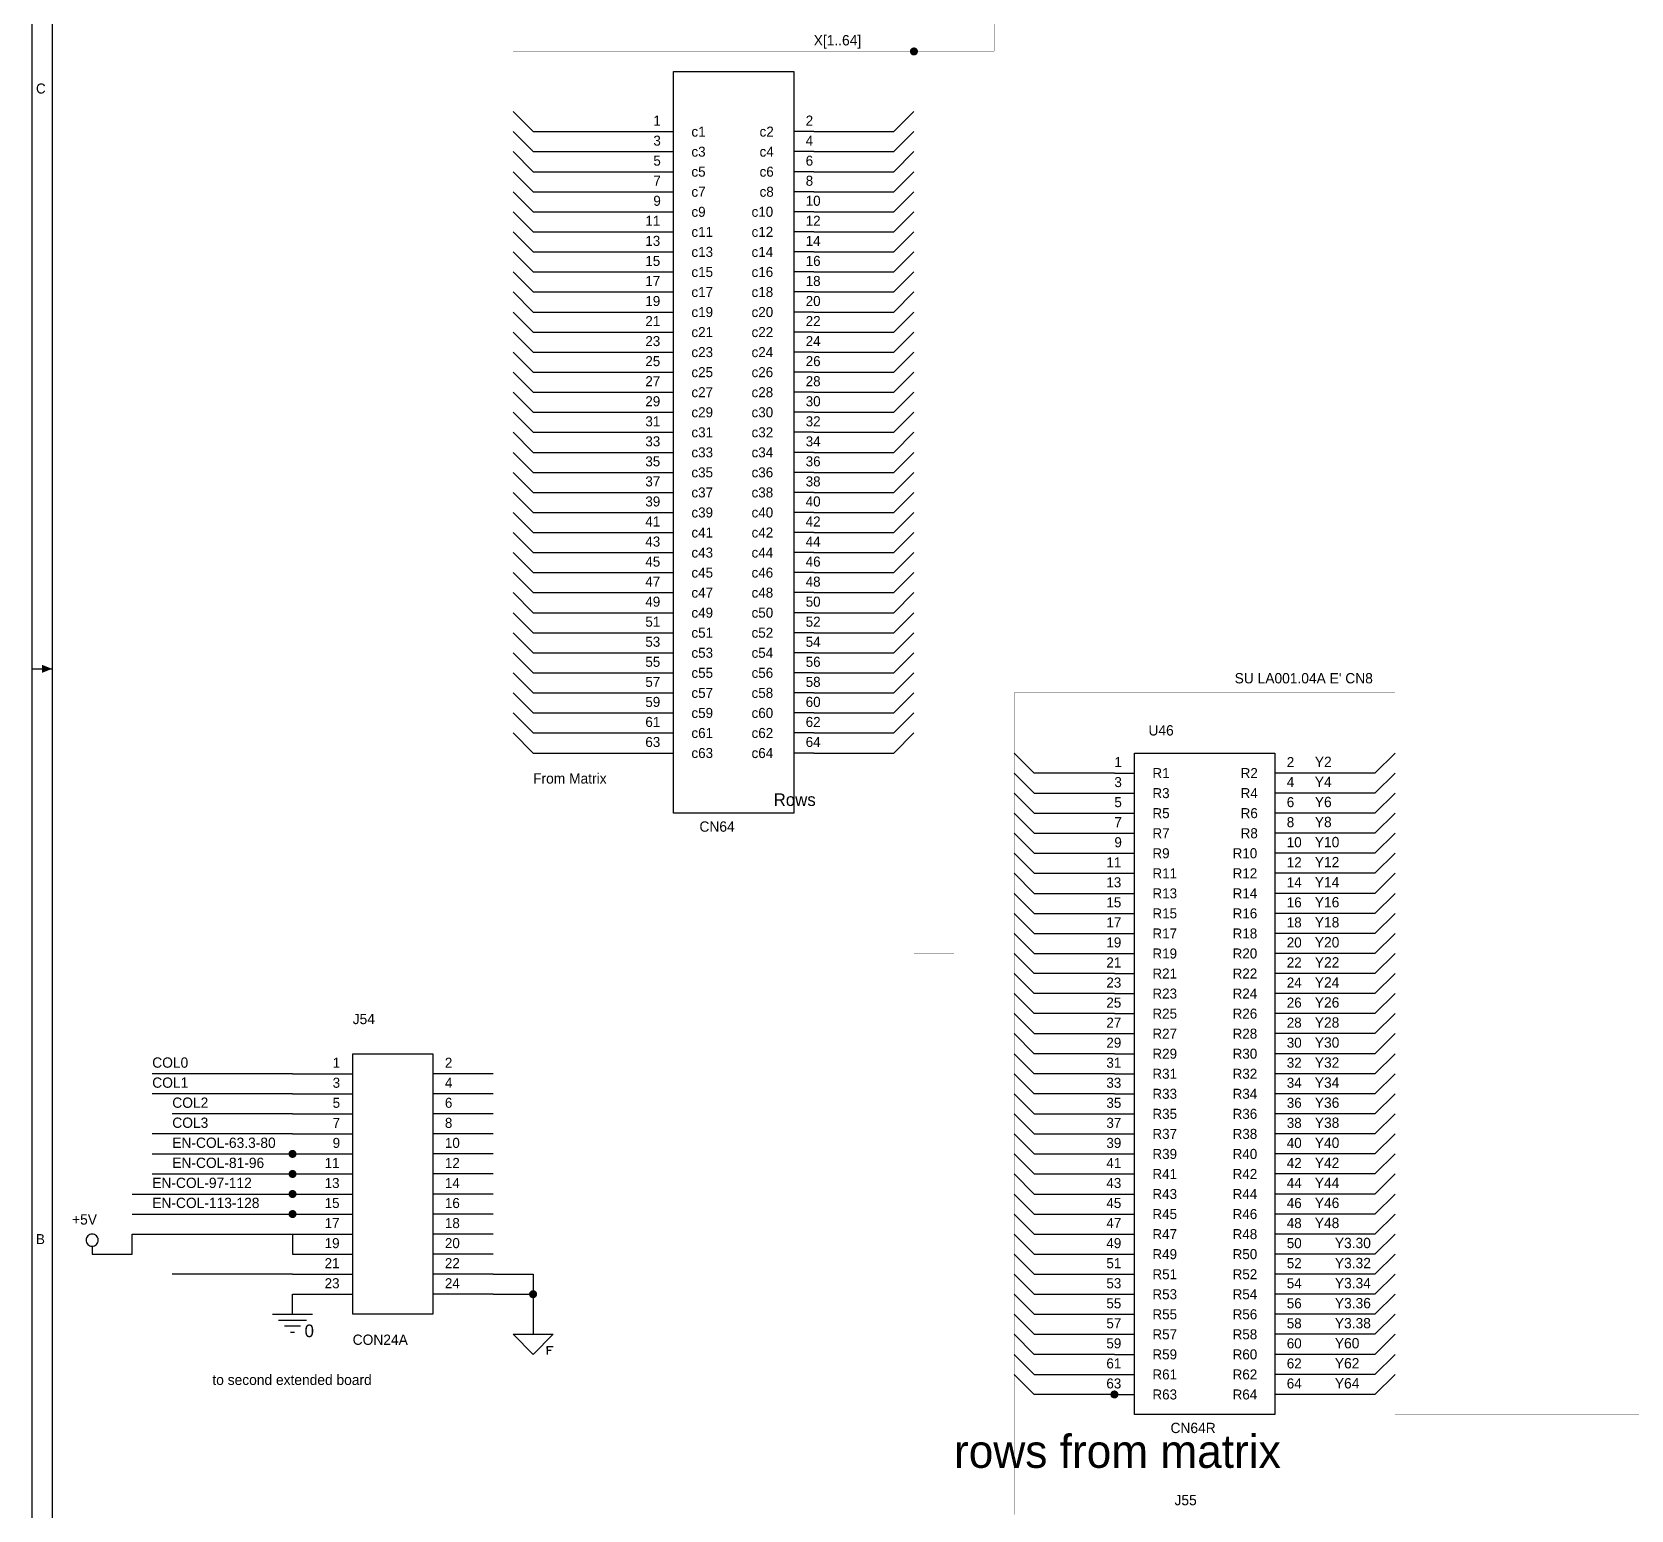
# Model space of a CAD drawing. Extents: x -3 to 838, y 3 to 596.
# Drawn here: x -2.5 to 200.1, y 190.6 to 377.9 of the extents above; entities that cross this region are included whole.
import ezdxf

# ---------------------------------------------------------------- set-up
doc = ezdxf.new("R2010")
doc.units = 0

msp = doc.modelspace()

# ---------------------------------------------------------------- linework, layer by layer
at = {"layer": 'PARTS'}
for p, q in [((76.2, 365.252), (78.74, 365.252)), ((96.52, 365.252), (93.98, 365.252)), ((76.2, 362.712), (78.74, 362.712)), ((96.52, 362.712), (93.98, 362.712)), ((76.2, 360.172), (78.74, 360.172)), ((96.52, 360.172), (93.98, 360.172)), ((76.2, 357.632), (78.74, 357.632)), ((96.52, 357.632), (93.98, 357.632)), ((76.2, 355.092), (78.74, 355.092)), ((96.52, 355.092), (93.98, 355.092)), ((76.2, 352.552), (78.74, 352.552)), ((96.52, 352.552), (93.98, 352.552)), ((76.2, 350.012), (78.74, 350.012)), ((96.52, 350.012), (93.98, 350.012)), ((76.2, 347.472), (78.74, 347.472)), ((96.52, 347.472), (93.98, 347.472)), ((76.2, 344.932), (78.74, 344.932)), ((96.52, 344.932), (93.98, 344.932)), ((76.2, 342.392), (78.74, 342.392)), ((96.52, 342.392), (93.98, 342.392)), ((76.2, 339.852), (78.74, 339.852)), ((96.52, 339.852), (93.98, 339.852)), ((76.2, 337.312), (78.74, 337.312)), ((96.52, 337.312), (93.98, 337.312)), ((76.2, 334.772), (78.74, 334.772)), ((96.52, 334.772), (93.98, 334.772)), ((76.2, 332.232), (78.74, 332.232)), ((96.52, 332.232), (93.98, 332.232)), ((76.2, 329.692), (78.74, 329.692)), ((96.52, 329.692), (93.98, 329.692)), ((76.2, 327.152), (78.74, 327.152)), ((96.52, 327.152), (93.98, 327.152)), ((76.2, 324.612), (78.74, 324.612)), ((96.52, 324.612), (93.98, 324.612)), ((76.2, 322.072), (78.74, 322.072)), ((96.52, 322.072), (93.98, 322.072)), ((76.2, 319.532), (78.74, 319.532)), ((96.52, 319.532), (93.98, 319.532)), ((76.2, 316.992), (78.74, 316.992)), ((96.52, 316.992), (93.98, 316.992)), ((76.2, 314.452), (78.74, 314.452)), ((96.52, 314.452), (93.98, 314.452)), ((76.2, 311.912), (78.74, 311.912)), ((96.52, 311.912), (93.98, 311.912)), ((76.2, 309.372), (78.74, 309.372)), ((96.52, 309.372), (93.98, 309.372)), ((76.2, 306.832), (78.74, 306.832)), ((96.52, 306.832), (93.98, 306.832)), ((76.2, 304.292), (78.74, 304.292)), ((96.52, 304.292), (93.98, 304.292)), ((76.2, 301.752), (78.74, 301.752)), ((96.52, 301.752), (93.98, 301.752)), ((76.2, 299.212), (78.74, 299.212)), ((96.52, 299.212), (93.98, 299.212)), ((76.2, 296.672), (78.74, 296.672)), ((96.52, 296.672), (93.98, 296.672)), ((76.2, 294.132), (78.74, 294.132)), ((96.52, 294.132), (93.98, 294.132)), ((76.2, 291.592), (78.74, 291.592)), ((96.52, 291.592), (93.98, 291.592)), ((76.2, 289.052), (78.74, 289.052)), ((96.52, 289.052), (93.98, 289.052)), ((76.2, 286.512), (78.74, 286.512)), ((96.52, 286.512), (93.98, 286.512)), ((134.62, 283.972), (137.16, 283.972)), ((157.48, 283.972), (154.94, 283.972)), ((134.62, 281.432), (137.16, 281.432)), ((157.48, 281.432), (154.94, 281.432)), ((134.62, 278.892), (137.16, 278.892)), ((157.48, 278.892), (154.94, 278.892)), ((134.62, 276.352), (137.16, 276.352)), ((157.48, 276.352), (154.94, 276.352)), ((134.62, 273.812), (137.16, 273.812)), ((157.48, 273.812), (154.94, 273.812)), ((134.62, 271.272), (137.16, 271.272)), ((157.48, 271.272), (154.94, 271.272)), ((134.62, 268.732), (137.16, 268.732)), ((157.48, 268.732), (154.94, 268.732)), ((134.62, 266.192), (137.16, 266.192)), ((157.48, 266.192), (154.94, 266.192)), ((134.62, 263.652), (137.16, 263.652)), ((157.48, 263.652), (154.94, 263.652)), ((134.62, 261.112), (137.16, 261.112)), ((157.48, 261.112), (154.94, 261.112)), ((134.62, 258.572), (137.16, 258.572)), ((157.48, 258.572), (154.94, 258.572)), ((134.62, 256.032), (137.16, 256.032)), ((157.48, 256.032), (154.94, 256.032)), ((134.62, 253.492), (137.16, 253.492)), ((157.48, 253.492), (154.94, 253.492)), ((134.62, 250.952), (137.16, 250.952)), ((157.48, 250.952), (154.94, 250.952)), ((134.62, 248.412), (137.16, 248.412)), ((157.48, 248.412), (154.94, 248.412)), ((30.48, 245.872), (38.1, 245.872)), ((55.88, 245.872), (48.26, 245.872)), ((134.62, 245.872), (137.16, 245.872)), ((157.48, 245.872), (154.94, 245.872)), ((30.48, 243.332), (38.1, 243.332)), ((55.88, 243.332), (48.26, 243.332)), ((134.62, 243.332), (137.16, 243.332)), ((157.48, 243.332), (154.94, 243.332)), ((30.48, 240.792), (38.1, 240.792)), ((55.88, 240.792), (48.26, 240.792)), ((134.62, 240.792), (137.16, 240.792)), ((157.48, 240.792), (154.94, 240.792)), ((30.48, 238.252), (38.1, 238.252)), ((55.88, 238.252), (48.26, 238.252)), ((134.62, 238.252), (137.16, 238.252)), ((157.48, 238.252), (154.94, 238.252)), ((30.48, 235.712), (38.1, 235.712)), ((55.88, 235.712), (48.26, 235.712)), ((134.62, 235.712), (137.16, 235.712)), ((157.48, 235.712), (154.94, 235.712)), ((30.48, 233.172), (38.1, 233.172)), ((55.88, 233.172), (48.26, 233.172)), ((134.62, 233.172), (137.16, 233.172)), ((157.48, 233.172), (154.94, 233.172)), ((30.48, 230.632), (38.1, 230.632)), ((55.88, 230.632), (48.26, 230.632)), ((134.62, 230.632), (137.16, 230.632)), ((157.48, 230.632), (154.94, 230.632)), ((30.48, 228.092), (38.1, 228.092)), ((55.88, 228.092), (48.26, 228.092)), ((134.62, 228.092), (137.16, 228.092)), ((157.48, 228.092), (154.94, 228.092)), ((30.48, 225.552), (38.1, 225.552)), ((55.88, 225.552), (48.26, 225.552)), ((134.62, 225.552), (137.16, 225.552)), ((157.48, 225.552), (154.94, 225.552)), ((30.48, 223.012), (38.1, 223.012)), ((55.88, 223.012), (48.26, 223.012)), ((134.62, 223.012), (137.16, 223.012)), ((157.48, 223.012), (154.94, 223.012)), ((30.48, 220.472), (38.1, 220.472)), ((55.88, 220.472), (48.26, 220.472)), ((134.62, 220.472), (137.16, 220.472)), ((157.48, 220.472), (154.94, 220.472)), ((30.48, 217.932), (38.1, 217.932)), ((55.88, 217.932), (48.26, 217.932)), ((134.62, 217.932), (137.16, 217.932)), ((157.48, 217.932), (154.94, 217.932)), ((134.62, 215.392), (137.16, 215.392)), ((157.48, 215.392), (154.94, 215.392)), ((134.62, 212.852), (137.16, 212.852)), ((157.48, 212.852), (154.94, 212.852)), ((134.62, 210.312), (137.16, 210.312)), ((157.48, 210.312), (154.94, 210.312)), ((134.62, 207.772), (137.16, 207.772)), ((157.48, 207.772), (154.94, 207.772)), ((134.62, 205.232), (137.16, 205.232)), ((157.48, 205.232), (154.94, 205.232))]:
    msp.add_line(p, q, dxfattribs=at)
for points in [[(78.74, 372.872), (93.98, 372.872), (93.98, 278.892), (78.74, 278.892)], [(137.16, 286.512), (154.94, 286.512), (154.94, 202.692), (137.16, 202.692)], [(38.1, 248.412), (48.26, 248.412), (48.26, 215.392), (38.1, 215.392)]]:
    msp.add_lwpolyline(points, close=True, dxfattribs=at)
msp.add_lwpolyline([(5.842, 224.79, 0.0985), (5.784, 225.0816, 0.0985), (5.6188, 225.3288, 0.0985), (5.3716, 225.494, 0.0985), (5.08, 225.552, 0.0985), (4.7884, 225.494, 0.0985), (4.5412, 225.3288, 0.0985), (4.376, 225.0816, 0.0985), (4.318, 224.79, 0.0985), (4.376, 224.4984, 0.0985), (4.5412, 224.2512, 0.0985), (4.7884, 224.086, 0.0985), (5.08, 224.028, 0.0985), (5.3716, 224.086, 0.0985), (5.6188, 224.2512, 0.0985), (5.784, 224.4984, 0.0985)], format="xyb", close=True, dxfattribs=at)
for points in [[(5.08, 224.028), (5.08, 223.012)], [(27.94, 215.392), (33.02, 215.392)], [(28.702, 214.63), (32.258, 214.63)], [(31.496, 213.868), (29.464, 213.868)], [(30.226, 213.106), (30.734, 213.106)], [(58.42, 212.852), (63.5, 212.852)], [(60.96, 210.312), (58.42, 212.852)], [(63.5, 212.852), (60.96, 210.312)], [(62.738, 211.328), (63.5, 211.328)], [(62.738, 211.074), (62.738, 211.328)], [(62.738, 211.328), (62.738, 210.312)], [(63.246, 210.82), (62.738, 210.82)]]:
    msp.add_lwpolyline(points, dxfattribs=at)
at = {"layer": 'TITLE'}
for points in [[(-2.54, 2.54), (838.454, 2.54), (838.454, 596.392), (-2.54, 596.392)], [(0, 5.08), (835.914, 5.08), (835.914, 593.852), (0, 593.852)]]:
    msp.add_lwpolyline(points, close=True, dxfattribs=at)
msp.add_lwpolyline([(-2.54, 297.18), (0, 297.18)], dxfattribs=at)
msp.add_solid([(0, 297.18), (-1.27, 297.688), (-1.27, 296.672), (-1.27, 297.18)], dxfattribs=at)
msp.add_solid([(0, 297.18), (-1.27, 297.688), (-1.27, 296.672), (-1.27, 297.18)], dxfattribs=at)
msp.add_solid([(0, 297.18), (-1.27, 297.688), (-1.27, 296.672), (-1.27, 297.18)], dxfattribs=at)
at = {"layer": 'WIRE', "const_width": 0.02}
for points in [[(119.38, 383.032), (119.38, 375.412)], [(109.22, 375.412), (58.42, 375.412)], [(58.42, 375.412), (58.42, 367.792)], [(109.22, 367.792), (109.22, 375.412)], [(119.38, 375.412), (109.22, 375.412)], [(58.42, 367.792), (58.42, 365.252)], [(109.22, 365.252), (109.22, 367.792)], [(58.42, 365.252), (58.42, 362.712)], [(109.22, 362.712), (109.22, 365.252)], [(58.42, 362.712), (58.42, 360.172)], [(109.22, 360.172), (109.22, 362.712)], [(58.42, 360.172), (58.42, 357.632)], [(109.22, 357.632), (109.22, 360.172)], [(58.42, 357.632), (58.42, 355.092)], [(109.22, 355.092), (109.22, 357.632)], [(58.42, 355.092), (58.42, 352.552)], [(109.22, 352.552), (109.22, 355.092)], [(58.42, 352.552), (58.42, 350.012)], [(109.22, 350.012), (109.22, 352.552)], [(58.42, 350.012), (58.42, 347.472)], [(109.22, 347.472), (109.22, 350.012)], [(58.42, 347.472), (58.42, 344.932)], [(109.22, 344.932), (109.22, 347.472)], [(58.42, 344.932), (58.42, 342.392)], [(109.22, 342.392), (109.22, 344.932)], [(58.42, 342.392), (58.42, 339.852)], [(109.22, 339.852), (109.22, 342.392)], [(58.42, 339.852), (58.42, 337.312)], [(109.22, 337.312), (109.22, 339.852)], [(58.42, 337.312), (58.42, 334.772)], [(109.22, 334.772), (109.22, 337.312)], [(58.42, 334.772), (58.42, 332.232)], [(109.22, 332.232), (109.22, 334.772)], [(58.42, 332.232), (58.42, 329.692)], [(109.22, 329.692), (109.22, 332.232)], [(58.42, 329.692), (58.42, 327.152)], [(109.22, 327.152), (109.22, 329.692)], [(58.42, 327.152), (58.42, 324.612)], [(109.22, 324.612), (109.22, 327.152)], [(58.42, 324.612), (58.42, 322.072)], [(109.22, 322.072), (109.22, 324.612)], [(58.42, 322.072), (58.42, 319.532)], [(109.22, 319.532), (109.22, 322.072)], [(58.42, 319.532), (58.42, 316.992)], [(109.22, 316.992), (109.22, 319.532)], [(58.42, 316.992), (58.42, 314.452)], [(109.22, 314.452), (109.22, 316.992)], [(58.42, 314.452), (58.42, 311.912)], [(109.22, 311.912), (109.22, 314.452)], [(58.42, 311.912), (58.42, 309.372)], [(109.22, 309.372), (109.22, 311.912)], [(58.42, 309.372), (58.42, 306.832)], [(109.22, 306.832), (109.22, 309.372)], [(58.42, 306.832), (58.42, 304.292)], [(109.22, 304.292), (109.22, 306.832)], [(58.42, 304.292), (58.42, 301.752)], [(109.22, 301.752), (109.22, 304.292)], [(58.42, 301.752), (58.42, 299.212)], [(109.22, 299.212), (109.22, 301.752)], [(58.42, 299.212), (58.42, 296.672)], [(109.22, 296.672), (109.22, 299.212)], [(58.42, 296.672), (58.42, 294.132)], [(109.22, 294.132), (109.22, 296.672)], [(58.42, 294.132), (58.42, 291.592)], [(109.22, 291.592), (109.22, 294.132)], [(170.18, 294.132), (121.92, 294.132)], [(121.92, 294.132), (121.92, 286.512)], [(170.18, 286.512), (170.18, 294.132)], [(58.42, 291.592), (58.42, 289.052)], [(109.22, 289.052), (109.22, 291.592)], [(109.22, 261.112), (109.22, 289.052)], [(121.92, 283.972), (121.92, 286.512)], [(170.18, 283.972), (170.18, 286.512)], [(121.92, 281.432), (121.92, 283.972)], [(170.18, 281.432), (170.18, 283.972)], [(121.92, 278.892), (121.92, 281.432)], [(170.18, 278.892), (170.18, 281.432)], [(121.92, 276.352), (121.92, 278.892)], [(170.18, 276.352), (170.18, 278.892)], [(121.92, 273.812), (121.92, 276.352)], [(170.18, 273.812), (170.18, 276.352)], [(121.92, 271.272), (121.92, 273.812)], [(170.18, 271.272), (170.18, 273.812)], [(121.92, 268.732), (121.92, 271.272)], [(170.18, 268.732), (170.18, 271.272)], [(121.92, 266.192), (121.92, 268.732)], [(170.18, 266.192), (170.18, 268.732)], [(121.92, 263.652), (121.92, 266.192)], [(170.18, 263.652), (170.18, 266.192)], [(121.92, 261.112), (121.92, 263.652)], [(170.18, 261.112), (170.18, 263.652)], [(114.3, 261.112), (109.22, 261.112)], [(114.3, 68.072), (114.3, 261.112)], [(121.92, 258.572), (121.92, 261.112)], [(170.18, 258.572), (170.18, 261.112)], [(121.92, 256.032), (121.92, 258.572)], [(170.18, 256.032), (170.18, 258.572)], [(121.92, 253.492), (121.92, 256.032)], [(170.18, 253.492), (170.18, 256.032)], [(121.92, 250.952), (121.92, 253.492)], [(170.18, 250.952), (170.18, 253.492)], [(121.92, 248.412), (121.92, 250.952)], [(170.18, 248.412), (170.18, 250.952)], [(121.92, 245.872), (121.92, 248.412)], [(170.18, 245.872), (170.18, 248.412)], [(121.92, 243.332), (121.92, 245.872)], [(170.18, 243.332), (170.18, 245.872)], [(121.92, 240.792), (121.92, 243.332)], [(170.18, 240.792), (170.18, 243.332)], [(121.92, 238.252), (121.92, 240.792)], [(170.18, 238.252), (170.18, 240.792)], [(121.92, 235.712), (121.92, 238.252)], [(170.18, 235.712), (170.18, 238.252)], [(121.92, 233.172), (121.92, 235.712)], [(170.18, 233.172), (170.18, 235.712)], [(121.92, 230.632), (121.92, 233.172)], [(170.18, 230.632), (170.18, 233.172)], [(121.92, 228.092), (121.92, 230.632)], [(170.18, 228.092), (170.18, 230.632)], [(121.92, 225.552), (121.92, 228.092)], [(170.18, 225.552), (170.18, 228.092)], [(121.92, 223.012), (121.92, 225.552)], [(170.18, 223.012), (170.18, 225.552)], [(121.92, 220.472), (121.92, 223.012)], [(170.18, 220.472), (170.18, 223.012)], [(121.92, 217.932), (121.92, 220.472)], [(170.18, 217.932), (170.18, 220.472)], [(121.92, 215.392), (121.92, 217.932)], [(170.18, 215.392), (170.18, 217.932)], [(121.92, 212.852), (121.92, 215.392)], [(170.18, 212.852), (170.18, 215.392)], [(121.92, 210.312), (121.92, 212.852)], [(170.18, 210.312), (170.18, 212.852)], [(121.92, 207.772), (121.92, 210.312)], [(170.18, 207.772), (170.18, 210.312)], [(121.92, 189.992), (121.92, 207.772)], [(170.18, 202.692), (170.18, 207.772)], [(210.82, 202.692), (170.18, 202.692)]]:
    msp.add_lwpolyline(points, dxfattribs=at)
at = {"layer": 'WIRE', "const_width": 0.508}
for points in [[(108.966, 375.412, 1), (109.474, 375.412, 1)], [(30.226, 235.712, 1), (30.734, 235.712, 1)], [(30.226, 233.172, 1), (30.734, 233.172, 1)], [(30.226, 230.632, 1), (30.734, 230.632, 1)], [(30.226, 228.092, 1), (30.734, 228.092, 1)], [(60.706, 217.932, 1), (61.214, 217.932, 1)], [(134.366, 205.232, 1), (134.874, 205.232, 1)]]:
    msp.add_lwpolyline(points, format="xyb", close=True, dxfattribs=at)
at = {"layer": 'WIRE'}
for points in [[(58.42, 367.792), (60.96, 365.252)], [(109.22, 367.792), (106.68, 365.252)], [(58.42, 365.252), (60.96, 362.712)], [(60.96, 365.252), (76.2, 365.252)], [(96.52, 365.252), (106.68, 365.252)], [(109.22, 365.252), (106.68, 362.712)], [(58.42, 362.712), (60.96, 360.172)], [(60.96, 362.712), (76.2, 362.712)], [(96.52, 362.712), (106.68, 362.712)], [(109.22, 362.712), (106.68, 360.172)], [(58.42, 360.172), (60.96, 357.632)], [(60.96, 360.172), (76.2, 360.172)], [(96.52, 360.172), (106.68, 360.172)], [(109.22, 360.172), (106.68, 357.632)], [(58.42, 357.632), (60.96, 355.092)], [(60.96, 357.632), (76.2, 357.632)], [(96.52, 357.632), (106.68, 357.632)], [(109.22, 357.632), (106.68, 355.092)], [(58.42, 355.092), (60.96, 352.552)], [(60.96, 355.092), (76.2, 355.092)], [(96.52, 355.092), (106.68, 355.092)], [(109.22, 355.092), (106.68, 352.552)], [(58.42, 352.552), (60.96, 350.012)], [(60.96, 352.552), (76.2, 352.552)], [(96.52, 352.552), (106.68, 352.552)], [(109.22, 352.552), (106.68, 350.012)], [(58.42, 350.012), (60.96, 347.472)], [(60.96, 350.012), (76.2, 350.012)], [(96.52, 350.012), (106.68, 350.012)], [(109.22, 350.012), (106.68, 347.472)], [(58.42, 347.472), (60.96, 344.932)], [(60.96, 347.472), (76.2, 347.472)], [(96.52, 347.472), (106.68, 347.472)], [(109.22, 347.472), (106.68, 344.932)], [(58.42, 344.932), (60.96, 342.392)], [(60.96, 344.932), (76.2, 344.932)], [(96.52, 344.932), (106.68, 344.932)], [(109.22, 344.932), (106.68, 342.392)], [(58.42, 342.392), (60.96, 339.852)], [(60.96, 342.392), (76.2, 342.392)], [(96.52, 342.392), (106.68, 342.392)], [(109.22, 342.392), (106.68, 339.852)], [(58.42, 339.852), (60.96, 337.312)], [(60.96, 339.852), (76.2, 339.852)], [(96.52, 339.852), (106.68, 339.852)], [(109.22, 339.852), (106.68, 337.312)], [(58.42, 337.312), (60.96, 334.772)], [(60.96, 337.312), (76.2, 337.312)], [(96.52, 337.312), (106.68, 337.312)], [(109.22, 337.312), (106.68, 334.772)], [(58.42, 334.772), (60.96, 332.232)], [(60.96, 334.772), (76.2, 334.772)], [(96.52, 334.772), (106.68, 334.772)], [(109.22, 334.772), (106.68, 332.232)], [(58.42, 332.232), (60.96, 329.692)], [(60.96, 332.232), (76.2, 332.232)], [(96.52, 332.232), (106.68, 332.232)], [(109.22, 332.232), (106.68, 329.692)], [(58.42, 329.692), (60.96, 327.152)], [(60.96, 329.692), (76.2, 329.692)], [(96.52, 329.692), (106.68, 329.692)], [(109.22, 329.692), (106.68, 327.152)], [(58.42, 327.152), (60.96, 324.612)], [(60.96, 327.152), (76.2, 327.152)], [(96.52, 327.152), (106.68, 327.152)], [(109.22, 327.152), (106.68, 324.612)], [(58.42, 324.612), (60.96, 322.072)], [(60.96, 324.612), (76.2, 324.612)], [(96.52, 324.612), (106.68, 324.612)], [(109.22, 324.612), (106.68, 322.072)], [(58.42, 322.072), (60.96, 319.532)], [(60.96, 322.072), (76.2, 322.072)], [(96.52, 322.072), (106.68, 322.072)], [(109.22, 322.072), (106.68, 319.532)], [(58.42, 319.532), (60.96, 316.992)], [(60.96, 319.532), (76.2, 319.532)], [(96.52, 319.532), (106.68, 319.532)], [(109.22, 319.532), (106.68, 316.992)], [(58.42, 316.992), (60.96, 314.452)], [(60.96, 316.992), (76.2, 316.992)], [(96.52, 316.992), (106.68, 316.992)], [(109.22, 316.992), (106.68, 314.452)], [(58.42, 314.452), (60.96, 311.912)], [(60.96, 314.452), (76.2, 314.452)], [(96.52, 314.452), (106.68, 314.452)], [(109.22, 314.452), (106.68, 311.912)], [(58.42, 311.912), (60.96, 309.372)], [(60.96, 311.912), (76.2, 311.912)], [(96.52, 311.912), (106.68, 311.912)], [(109.22, 311.912), (106.68, 309.372)], [(58.42, 309.372), (60.96, 306.832)], [(60.96, 309.372), (76.2, 309.372)], [(96.52, 309.372), (106.68, 309.372)], [(109.22, 309.372), (106.68, 306.832)], [(58.42, 306.832), (60.96, 304.292)], [(60.96, 306.832), (76.2, 306.832)], [(96.52, 306.832), (106.68, 306.832)], [(109.22, 306.832), (106.68, 304.292)], [(58.42, 304.292), (60.96, 301.752)], [(60.96, 304.292), (76.2, 304.292)], [(96.52, 304.292), (106.68, 304.292)], [(109.22, 304.292), (106.68, 301.752)], [(58.42, 301.752), (60.96, 299.212)], [(60.96, 301.752), (76.2, 301.752)], [(96.52, 301.752), (106.68, 301.752)], [(109.22, 301.752), (106.68, 299.212)], [(58.42, 299.212), (60.96, 296.672)], [(60.96, 299.212), (76.2, 299.212)], [(96.52, 299.212), (106.68, 299.212)], [(109.22, 299.212), (106.68, 296.672)], [(58.42, 296.672), (60.96, 294.132)], [(60.96, 296.672), (76.2, 296.672)], [(96.52, 296.672), (106.68, 296.672)], [(109.22, 296.672), (106.68, 294.132)], [(58.42, 294.132), (60.96, 291.592)], [(60.96, 294.132), (76.2, 294.132)], [(96.52, 294.132), (106.68, 294.132)], [(109.22, 294.132), (106.68, 291.592)], [(58.42, 291.592), (60.96, 289.052)], [(60.96, 291.592), (76.2, 291.592)], [(96.52, 291.592), (106.68, 291.592)], [(109.22, 291.592), (106.68, 289.052)], [(58.42, 289.052), (60.96, 286.512)], [(60.96, 289.052), (76.2, 289.052)], [(96.52, 289.052), (106.68, 289.052)], [(109.22, 289.052), (106.68, 286.512)], [(60.96, 286.512), (76.2, 286.512)], [(96.52, 286.512), (106.68, 286.512)], [(124.46, 283.972), (121.92, 286.512)], [(167.64, 283.972), (170.18, 286.512)], [(124.46, 281.432), (121.92, 283.972)], [(134.62, 283.972), (124.46, 283.972)], [(167.64, 283.972), (157.48, 283.972)], [(167.64, 281.432), (170.18, 283.972)], [(124.46, 278.892), (121.92, 281.432)], [(124.46, 281.432), (134.62, 281.432)], [(167.64, 281.432), (157.48, 281.432)], [(167.64, 278.892), (170.18, 281.432)], [(124.46, 276.352), (121.92, 278.892)], [(124.46, 278.892), (134.62, 278.892)], [(167.64, 278.892), (157.48, 278.892)], [(167.64, 276.352), (170.18, 278.892)], [(124.46, 273.812), (121.92, 276.352)], [(124.46, 276.352), (134.62, 276.352)], [(167.64, 276.352), (157.48, 276.352)], [(167.64, 273.812), (170.18, 276.352)], [(124.46, 271.272), (121.92, 273.812)], [(124.46, 273.812), (134.62, 273.812)], [(167.64, 273.812), (157.48, 273.812)], [(167.64, 271.272), (170.18, 273.812)], [(124.46, 268.732), (121.92, 271.272)], [(124.46, 271.272), (134.62, 271.272)], [(167.64, 271.272), (157.48, 271.272)], [(167.64, 268.732), (170.18, 271.272)], [(124.46, 266.192), (121.92, 268.732)], [(124.46, 268.732), (134.62, 268.732)], [(167.64, 268.732), (157.48, 268.732)], [(167.64, 266.192), (170.18, 268.732)], [(124.46, 263.652), (121.92, 266.192)], [(124.46, 266.192), (134.62, 266.192)], [(167.64, 266.192), (157.48, 266.192)], [(167.64, 263.652), (170.18, 266.192)], [(124.46, 261.112), (121.92, 263.652)], [(124.46, 263.652), (134.62, 263.652)], [(167.64, 263.652), (157.48, 263.652)], [(167.64, 261.112), (170.18, 263.652)], [(124.46, 258.572), (121.92, 261.112)], [(124.46, 261.112), (134.62, 261.112)], [(167.64, 261.112), (157.48, 261.112)], [(167.64, 258.572), (170.18, 261.112)], [(124.46, 256.032), (121.92, 258.572)], [(134.62, 258.572), (124.46, 258.572)], [(167.64, 258.572), (157.48, 258.572)], [(167.64, 256.032), (170.18, 258.572)], [(124.46, 253.492), (121.92, 256.032)], [(134.62, 256.032), (124.46, 256.032)], [(167.64, 256.032), (157.48, 256.032)], [(167.64, 253.492), (170.18, 256.032)], [(124.46, 250.952), (121.92, 253.492)], [(134.62, 253.492), (124.46, 253.492)], [(167.64, 253.492), (157.48, 253.492)], [(167.64, 250.952), (170.18, 253.492)], [(124.46, 248.412), (121.92, 250.952)], [(124.46, 250.952), (134.62, 250.952)], [(167.64, 250.952), (157.48, 250.952)], [(167.64, 248.412), (170.18, 250.952)], [(124.46, 245.872), (121.92, 248.412)], [(134.62, 248.412), (124.46, 248.412)], [(167.64, 248.412), (157.48, 248.412)], [(167.64, 245.872), (170.18, 248.412)], [(30.48, 245.872), (12.7, 245.872)], [(124.46, 243.332), (121.92, 245.872)], [(134.62, 245.872), (124.46, 245.872)], [(167.64, 245.872), (157.48, 245.872)], [(167.64, 243.332), (170.18, 245.872)], [(30.48, 243.332), (12.7, 243.332)], [(124.46, 240.792), (121.92, 243.332)], [(134.62, 243.332), (124.46, 243.332)], [(167.64, 243.332), (157.48, 243.332)], [(167.64, 240.792), (170.18, 243.332)], [(30.48, 240.792), (15.24, 240.792)], [(124.46, 238.252), (121.92, 240.792)], [(124.46, 240.792), (134.62, 240.792)], [(167.64, 240.792), (157.48, 240.792)], [(167.64, 238.252), (170.18, 240.792)], [(30.48, 238.252), (12.7, 238.252)], [(124.46, 235.712), (121.92, 238.252)], [(124.46, 238.252), (134.62, 238.252)], [(167.64, 238.252), (157.48, 238.252)], [(167.64, 235.712), (170.18, 238.252)], [(12.7, 235.712), (30.48, 235.712)], [(30.48, 235.712), (33.02, 235.712)], [(124.46, 233.172), (121.92, 235.712)], [(124.46, 235.712), (134.62, 235.712)], [(167.64, 235.712), (157.48, 235.712)], [(167.64, 233.172), (170.18, 235.712)], [(12.7, 233.172), (30.48, 233.172)], [(30.48, 233.172), (33.02, 233.172)], [(124.46, 230.632), (121.92, 233.172)], [(124.46, 233.172), (134.62, 233.172)], [(167.64, 233.172), (157.48, 233.172)], [(167.64, 230.632), (170.18, 233.172)], [(10.16, 230.632), (30.48, 230.632)], [(30.48, 230.632), (33.02, 230.632)], [(124.46, 228.092), (121.92, 230.632)], [(124.46, 230.632), (134.62, 230.632)], [(167.64, 230.632), (157.48, 230.632)], [(167.64, 228.092), (170.18, 230.632)], [(10.16, 228.092), (30.48, 228.092)], [(30.48, 228.092), (33.02, 228.092)], [(124.46, 225.552), (121.92, 228.092)], [(124.46, 228.092), (134.62, 228.092)], [(167.64, 228.092), (157.48, 228.092)], [(167.64, 225.552), (170.18, 228.092)], [(10.16, 225.552), (30.48, 225.552)], [(10.16, 223.012), (10.16, 225.552)], [(30.48, 225.552), (30.48, 223.012)], [(121.92, 225.552), (124.46, 223.012)], [(124.46, 225.552), (134.62, 225.552)], [(167.64, 225.552), (157.48, 225.552)], [(170.18, 225.552), (167.64, 223.012)], [(170.18, 225.552), (167.64, 223.012)], [(5.08, 223.012), (10.16, 223.012)], [(121.92, 223.012), (124.46, 220.472)], [(124.46, 223.012), (134.62, 223.012)], [(167.64, 223.012), (157.48, 223.012)], [(170.18, 223.012), (167.64, 220.472)], [(170.18, 223.012), (167.64, 220.472)], [(30.48, 220.472), (15.24, 220.472)], [(55.88, 220.472), (60.96, 220.472)], [(60.96, 220.472), (60.96, 217.932)], [(121.92, 220.472), (124.46, 217.932)], [(124.46, 220.472), (134.62, 220.472)], [(167.64, 220.472), (157.48, 220.472)], [(170.18, 220.472), (167.64, 217.932)], [(170.18, 220.472), (167.64, 217.932)], [(30.48, 215.392), (30.48, 217.932)], [(55.88, 217.932), (60.96, 217.932)], [(60.96, 217.932), (60.96, 212.852)], [(121.92, 217.932), (124.46, 215.392)], [(124.46, 217.932), (134.62, 217.932)], [(167.64, 217.932), (157.48, 217.932)], [(170.18, 217.932), (167.64, 215.392)], [(170.18, 217.932), (167.64, 215.392)], [(121.92, 215.392), (124.46, 212.852)], [(124.46, 215.392), (134.62, 215.392)], [(167.64, 215.392), (157.48, 215.392)], [(170.18, 215.392), (167.64, 212.852)], [(170.18, 215.392), (167.64, 212.852)], [(121.92, 212.852), (124.46, 210.312)], [(124.46, 212.852), (134.62, 212.852)], [(167.64, 212.852), (157.48, 212.852)], [(170.18, 212.852), (167.64, 210.312)], [(170.18, 212.852), (167.64, 210.312)], [(121.92, 210.312), (124.46, 207.772)], [(134.62, 210.312), (124.46, 210.312)], [(167.64, 210.312), (157.48, 210.312)], [(170.18, 210.312), (167.64, 207.772)], [(170.18, 210.312), (167.64, 207.772)], [(121.92, 207.772), (124.46, 205.232)], [(124.46, 207.772), (134.62, 207.772)], [(167.64, 207.772), (157.48, 207.772)], [(170.18, 207.772), (167.64, 205.232)], [(170.18, 207.772), (167.64, 205.232)], [(134.62, 205.232), (124.46, 205.232)], [(134.62, 205.232), (137.16, 205.232)], [(167.64, 205.232), (157.48, 205.232)]]:
    msp.add_lwpolyline(points, dxfattribs=at)

# ---------------------------------------------------------------- texts
at = {"layer": 'COMMENTS'}
for s, height, p in [("SU LA001.04A E' CN8", 1.3057, (149.86, 295.3363)), ('From Matrix', 1.3057, (60.96, 282.6363)), ('Rows', 1.5955, (91.44, 279.8065)), ('to second extended board ', 1.3057, (20.32, 206.4363)), ('rows from matrix', 4.1899, (114.3, 195.9321))]:
    msp.add_text(s, height=height, dxfattribs=at).set_placement(p)
at = {"layer": 'PARTS'}
for s, p in [('1', (76.2, 366.014)), ('2', (95.504, 366.014)), ('3', (76.2, 363.474)), ('c1', (81.026, 364.617)), ('c2', (89.662, 364.617)), ('4', (95.504, 363.474)), ('c3', (81.026, 362.077)), ('c4', (89.662, 362.077)), ('5', (76.2, 360.934)), ('c5', (81.026, 359.537)), ('c6', (89.662, 359.537)), ('6', (95.504, 360.934)), ('7', (76.2, 358.394)), ('8', (95.504, 358.394)), ('9', (76.2, 355.854)), ('c7', (81.026, 356.997)), ('c8', (89.662, 356.997)), ('10', (95.504, 355.854)), ('c9', (81.026, 354.457)), ('c10', (88.646, 354.457)), ('12', (95.504, 353.314)), ('11', (75.184, 353.314)), ('c11', (81.026, 351.917)), ('c12', (88.646, 351.917)), ('13', (75.184, 350.774)), ('c13', (81.026, 349.377)), ('c14', (88.646, 349.377)), ('14', (95.504, 350.774)), ('15', (75.184, 348.234)), ('16', (95.504, 348.234)), ('17', (75.184, 345.694)), ('c15', (81.026, 346.837)), ('c16', (88.646, 346.837)), ('18', (95.504, 345.694)), ('c17', (81.026, 344.297)), ('c18', (88.646, 344.297)), ('19', (75.184, 343.154)), ('c19', (81.026, 341.757)), ('c20', (88.646, 341.757)), ('20', (95.504, 343.154)), ('21', (75.184, 340.614)), ('c21', (81.026, 339.217)), ('c22', (88.646, 339.217)), ('22', (95.504, 340.614)), ('23', (75.184, 338.074)), ('24', (95.504, 338.074)), ('25', (75.184, 335.534)), ('c23', (81.026, 336.677)), ('c24', (88.646, 336.677)), ('26', (95.504, 335.534)), ('c25', (81.026, 334.137)), ('c26', (88.646, 334.137)), ('27', (75.184, 332.994)), ('c27', (81.026, 331.597)), ('c28', (88.646, 331.597)), ('28', (95.504, 332.994)), ('29', (75.184, 330.454)), ('c29', (81.026, 329.057)), ('c30', (88.646, 329.057)), ('30', (95.504, 330.454)), ('31', (75.184, 327.914)), ('32', (95.504, 327.914)), ('33', (75.184, 325.374)), ('c31', (81.026, 326.517)), ('c32', (88.646, 326.517)), ('34', (95.504, 325.374)), ('c33', (81.026, 323.977)), ('c34', (88.646, 323.977)), ('35', (75.184, 322.834)), ('c35', (81.026, 321.437)), ('c36', (88.646, 321.437)), ('36', (95.504, 322.834)), ('37', (75.184, 320.294)), ('c37', (81.026, 318.897)), ('c38', (88.646, 318.897)), ('38', (95.504, 320.294)), ('39', (75.184, 317.754)), ('40', (95.504, 317.754)), ('41', (75.184, 315.214)), ('c39', (81.026, 316.357)), ('c40', (88.646, 316.357)), ('42', (95.504, 315.214)), ('c41', (81.026, 313.817)), ('c42', (88.646, 313.817)), ('43', (75.184, 312.674)), ('c43', (81.026, 311.277)), ('c44', (88.646, 311.277)), ('44', (95.504, 312.674)), ('45', (75.184, 310.134)), ('c46', (88.646, 308.737)), ('46', (95.504, 310.134)), ('47', (75.184, 307.594)), ('c45', (81.026, 308.737)), ('48', (95.504, 307.594)), ('49', (75.184, 305.054)), ('c47', (81.026, 306.197)), ('c48', (88.646, 306.197)), ('50', (95.504, 305.054)), ('c49', (81.026, 303.657)), ('c50', (88.646, 303.657)), ('51', (75.184, 302.514)), ('c51', (81.026, 301.117)), ('c52', (88.646, 301.117)), ('52', (95.504, 302.514)), ('53', (75.184, 299.974)), ('54', (95.504, 299.974)), ('55', (75.184, 297.434)), ('c53', (81.026, 298.577)), ('c54', (88.646, 298.577)), ('56', (95.504, 297.434)), ('57', (75.184, 294.894)), ('c55', (81.026, 296.037)), ('c56', (88.646, 296.037)), ('58', (95.504, 294.894)), ('c57', (81.026, 293.497)), ('c58', (88.646, 293.497)), ('59', (75.184, 292.354)), ('c59', (81.026, 290.957)), ('c60', (88.646, 290.957)), ('60', (95.504, 292.354)), ('61', (75.184, 289.814)), ('62', (95.504, 289.814)), ('63', (75.184, 287.274)), ('c61', (81.026, 288.417)), ('c62', (88.646, 288.417)), ('64', (95.504, 287.274)), ('c63', (81.026, 285.877)), ('c64', (88.646, 285.877)), ('1', (134.62, 284.734)), ('2', (156.464, 284.734)), ('R1', (139.446, 283.337)), ('R2', (150.622, 283.337)), ('3', (134.62, 282.194)), ('R3', (139.446, 280.797)), ('R4', (150.622, 280.797)), ('4', (156.464, 282.194)), ('5', (134.62, 279.654)), ('6', (156.464, 279.654)), ('7', (134.62, 277.114)), ('R5', (139.446, 278.257)), ('R6', (150.622, 278.257)), ('8', (156.464, 277.114)), ('9', (134.62, 274.574)), ('R7', (139.446, 275.717)), ('R8', (150.622, 275.717)), ('10', (156.464, 274.574)), ('R9', (139.446, 273.177)), ('R10', (149.606, 273.177)), ('11', (133.604, 272.034)), ('R11', (139.446, 270.637)), ('R12', (149.606, 270.637)), ('12', (156.464, 272.034)), ('13', (133.604, 269.494)), ('14', (156.464, 269.494)), ('15', (133.604, 266.954)), ('R13', (139.446, 268.097)), ('R14', (149.606, 268.097)), ('16', (156.464, 266.954)), ('17', (133.604, 264.414)), ('R15', (139.446, 265.557)), ('R16', (149.606, 265.557)), ('18', (156.464, 264.414)), ('R17', (139.446, 263.017)), ('R18', (149.606, 263.017)), ('19', (133.604, 261.874)), ('R19', (139.446, 260.477)), ('R20', (149.606, 260.477)), ('20', (156.464, 261.874)), ('21', (133.604, 259.334)), ('22', (156.464, 259.334)), ('23', (133.604, 256.794)), ('R21', (139.446, 257.937)), ('R22', (149.606, 257.937)), ('24', (156.464, 256.794)), ('25', (133.604, 254.254)), ('R23', (139.446, 255.397)), ('R24', (149.606, 255.397)), ('26', (156.464, 254.254)), ('R25', (139.446, 252.857)), ('R26', (149.606, 252.857)), ('27', (133.604, 251.714)), ('R27', (139.446, 250.317)), ('R28', (149.606, 250.317)), ('28', (156.464, 251.714)), ('29', (133.604, 249.174)), ('30', (156.464, 249.174)), ('1', (35.56, 246.634)), ('2', (49.784, 246.634)), ('31', (133.604, 246.634)), ('R29', (139.446, 247.777)), ('R30', (149.606, 247.777)), ('32', (156.464, 246.634)), ('3', (35.56, 244.094)), ('4', (49.784, 244.094)), ('33', (133.604, 244.094)), ('R31', (139.446, 245.237)), ('R32', (149.606, 245.237)), ('34', (156.464, 244.094)), ('R33', (139.446, 242.697)), ('R34', (149.606, 242.697)), ('5', (35.56, 241.554)), ('6', (49.784, 241.554)), ('35', (133.604, 241.554)), ('R35', (139.446, 240.157)), ('R36', (149.606, 240.157)), ('36', (156.464, 241.554)), ('7', (35.56, 239.014)), ('8', (49.784, 239.014)), ('37', (133.604, 239.014)), ('38', (156.464, 239.014)), ('9', (35.56, 236.474)), ('10', (49.784, 236.474)), ('39', (133.604, 236.474)), ('R37', (139.446, 237.617)), ('R38', (149.606, 237.617)), ('40', (156.464, 236.474)), ('11', (34.544, 233.934)), ('12', (49.784, 233.934)), ('41', (133.604, 233.934)), ('R39', (139.446, 235.077)), ('R40', (149.606, 235.077)), ('42', (156.464, 233.934)), ('R41', (139.446, 232.537)), ('R42', (149.606, 232.537)), ('13', (34.544, 231.394)), ('14', (49.784, 231.394)), ('43', (133.604, 231.394)), ('R43', (139.446, 229.997)), ('R44', (149.606, 229.997)), ('44', (156.464, 231.394)), ('15', (34.544, 228.854)), ('16', (49.784, 228.854)), ('45', (133.604, 228.854)), ('46', (156.464, 228.854)), ('17', (34.544, 226.314)), ('18', (49.784, 226.314)), ('47', (133.604, 226.314)), ('R45', (139.446, 227.457)), ('R46', (149.606, 227.457)), ('48', (156.464, 226.314)), ('19', (34.544, 223.774)), ('20', (49.784, 223.774)), ('49', (133.604, 223.774)), ('R47', (139.446, 224.917)), ('R48', (149.606, 224.917)), ('50', (156.464, 223.774)), ('R49', (139.446, 222.377)), ('R50', (149.606, 222.377)), ('21', (34.544, 221.234)), ('22', (49.784, 221.234)), ('51', (133.604, 221.234)), ('R51', (139.446, 219.837)), ('R52', (149.606, 219.837)), ('52', (156.464, 221.234)), ('23', (34.544, 218.694)), ('24', (49.784, 218.694)), ('53', (133.604, 218.694)), ('54', (156.464, 218.694)), ('55', (133.604, 216.154)), ('R53', (139.446, 217.297)), ('R54', (149.606, 217.297)), ('56', (156.464, 216.154)), ('57', (133.604, 213.614)), ('R55', (139.446, 214.757)), ('R56', (149.606, 214.757)), ('58', (156.464, 213.614)), ('R57', (139.446, 212.217)), ('R58', (149.606, 212.217)), ('59', (133.604, 211.074)), ('R59', (139.446, 209.677)), ('R60', (149.606, 209.677)), ('60', (156.464, 211.074)), ('61', (133.604, 208.534)), ('62', (156.464, 208.534)), ('63', (133.604, 205.994)), ('R61', (139.446, 207.137)), ('R62', (149.606, 207.137)), ('64', (156.464, 205.994)), ('R63', (139.446, 204.597)), ('R64', (149.606, 204.597))]:
    msp.add_text(s, height=1.27, dxfattribs=at).set_placement(p)
at = {"layer": 'PARTTEXT'}
for s, height, p in [('U46', 1.3057, (138.938, 288.7323)), ('CN64', 1.3057, (82.042, 276.5403)), ('J54', 1.3057, (38.1, 252.1563)), ('+5V', 1.3057, (2.54, 226.7563)), ('0', 1.5955, (32.004, 212.4965)), ('CON24A', 1.3057, (38.1, 211.5163)), ('CN64R', 1.3057, (141.732, 200.3403)), ('J55', 1.3057, (142.24, 191.1963))]:
    msp.add_text(s, height=height, dxfattribs=at).set_placement(p)
at = {"layer": 'TITLE'}
for s, p in [('C', (-2.032, 370.078)), ('B', (-2.032, 224.282))]:
    msp.add_text(s, height=1.27, dxfattribs=at).set_placement(p)
at = {"layer": 'WIRETEXT'}
for s, p in [('X[1..64]', (96.52, 376.174)), ('Y2', (160.02, 284.734)), ('Y4', (160.02, 282.194)), ('Y6', (160.02, 279.654)), ('Y8', (160.02, 277.114)), ('Y10', (160.02, 274.574)), ('Y12', (160.02, 272.034)), ('Y14', (160.02, 269.494)), ('Y16', (160.02, 266.954)), ('Y18', (160.02, 264.414)), ('Y20', (160.02, 261.874)), ('Y22', (160.02, 259.334)), ('Y24', (160.02, 256.794)), ('Y26', (160.02, 254.254)), ('Y28', (160.02, 251.714)), ('Y30', (160.02, 249.174)), ('COL0', (12.7, 246.634)), ('Y32', (160.02, 246.634)), ('COL1', (12.7, 244.094)), ('Y34', (160.02, 244.094)), ('COL2', (15.24, 241.554)), ('Y36', (160.02, 241.554)), ('COL3', (15.24, 239.014)), ('Y38', (160.02, 239.014)), ('EN-COL-63.3-80', (15.24, 236.474)), ('Y40', (160.02, 236.474)), ('EN-COL-81-96', (15.24, 233.934)), ('Y42', (160.02, 233.934)), ('EN-COL-97-112', (12.7, 231.394)), ('Y44', (160.02, 231.394)), ('EN-COL-113-128', (12.7, 228.854)), ('Y46', (160.02, 228.854)), ('Y48', (160.02, 226.314)), ('Y3.30', (162.56, 223.774)), ('Y3.32', (162.56, 221.234)), ('Y3.34', (162.56, 218.694)), ('Y3.36', (162.56, 216.154)), ('Y3.38', (162.56, 213.614)), ('Y60', (162.56, 211.074)), ('Y62', (162.56, 208.534)), ('Y64', (162.56, 205.994))]:
    msp.add_text(s, height=1.3057, dxfattribs=at).set_placement(p)

doc.saveas('drawing.dxf')
